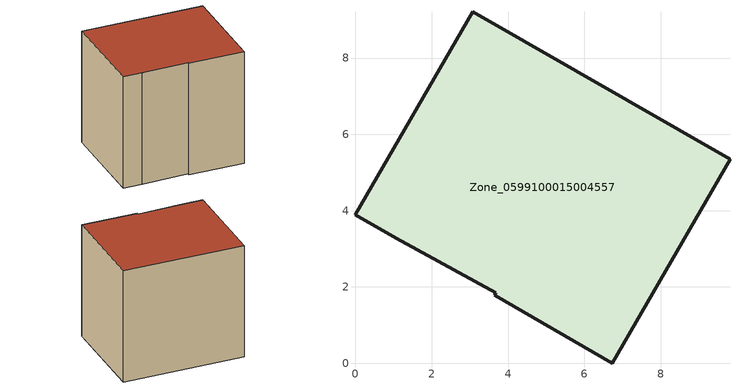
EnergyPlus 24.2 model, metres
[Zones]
Zone_0599100015004557
 floor ground (C_G): 3.07,9.21 9.82,5.35 6.73,0 3.65,1.78 3.68,1.85 1.07,3.27 0,3.89 z0.74
 wall outside (C_F): 9.82,5.35 3.07,9.21 0,3.89 1.07,3.27 3.68,1.85 3.65,1.78 6.73,0 9.82,5.35 z0.74:8.18
 roof outside (C_R): 3.68,1.85 3.65,1.78 6.73,0 9.82,5.35 3.07,9.21 0,3.89 1.07,3.27 z8.18
[BUILDING]
Pand.0599100015004557: North Axis=0; Terrain=City; Loads Convergence Tolerance Value=0.04; Temperature Convergence Tolerance Value=0.4; Solar Distribution=FullExterior; Maximum Number of Warmup Days=25; Minimum Number of Warmup Days=1
[Site:Location]
Rotterdam.The.Hague.AP_ZH_NLD Design_Conditions: Latitude=51.96; Longitude=4.45; Time Zone=1; Elevation=-4.5
[SITE:GROUNDTEMPERATURE:BUILDINGSURFACE]
18, 18, 18, 18, 18, 18, 18, 18, 18, 18, 18, 18
[MATERIAL] Thermal Absorptance=0.9; Solar Absorptance=0.7; Visible Absorptance=0.7
Name | Roughness | Thickness | Conductivity | Density | Specific Heat
G.TC.1946-1964 | MediumSmooth | 0.15 | 1 | 540 | 1210
F.TC.1946-1964 | Rough | 0.3 | 0.857143 | 1920 | 840
R.TC.1946-1964 | MediumRough | 0.2 | 0.235294 | 1500 | 1000
[CONSTRUCTION]
C_G: G.TC.1946-1964
C_F: F.TC.1946-1964
C_R: R.TC.1946-1964
[ZONE]
Zone_0599100015004557: Type=1; Multiplier=1; Ceiling Height=Autocalculate; Volume=Autocalculate; Floor Area=autocalculate; Part of Total Floor Area=Yes
[ZONEINFILTRATION:DESIGNFLOWRATE]
Infil_Zone_0599100015004557: Zone or ZoneList or Space or SpaceList=Zone_0599100015004557; Schedule=AlwaysOn; Design Flow Rate Calculation Method=Flow/Area; Flow Rate per Floor Area=0.003; Constant Term Coefficient=1; Temperature Term Coefficient=0; Velocity Term Coefficient=0; Velocity Squared Term Coefficient=0
[HVACTEMPLATE:ZONE:IDEALLOADSAIRSYSTEM]
Zone_0599100015004557: Maximum Heating Supply Air Temperature=50; Minimum Cooling Supply Air Temperature=13; Maximum Heating Supply Air Humidity Ratio=0.0156; Minimum Cooling Supply Air Humidity Ratio=0.0077; Heating Limit=NoLimit; Cooling Limit=NoLimit; Dehumidification Control Type=ConstantSensibleHeatRatio; Cooling Sensible Heat Ratio=0.7; Dehumidification Setpoint=60; Humidification Control Type=None; Humidification Setpoint=30; Outdoor Air Method=None; Outdoor Air Flow Rate per Person=0.00944; Outdoor Air Flow Rate per Zone Floor Area=0; Outdoor Air Flow Rate per Zone=0; Demand Controlled Ventilation Type=None; Outdoor Air Economizer Type=NoEconomizer; Heat Recovery Type=None; Sensible Heat Recovery Effectiveness=0.7; Latent Heat Recovery Effectiveness=0.65
[ZONECONTROL:THERMOSTAT]
ThermostatControl_Zone_0599100015004557: Zone or ZoneList=Zone_0599100015004557; Control Type Schedule=DualSetpointControlType; Control 1=Thermostat_Zone_0599100015004557; Temperature Difference Between Cutout And Setpoint=0
[THERMOSTATSETPOINT:DUALSETPOINT]
Thermostat_Zone_0599100015004557: Heating Setpoint Temperature Schedule=HeatingSetpoint_Zone_0599100015004557; Cooling Setpoint Temperature Schedule=CoolingSetpoint_Zone_0599100015004557
[SCHEDULE:COMPACT]
HeatingSetpoint_Zone_0599100015004557: Through: 12/31, For: AllDays, Until: 24:00, 21
CoolingSetpoint_Zone_0599100015004557: Through: 12/31, For: AllDays, Until: 24:00, 24
DualSetpointControlType: Through: 12/31, For: AllDays, Until: 24:00, 4
AlwaysOn: Through: 12/31, For: AllDays, Until: 24:00, 1
